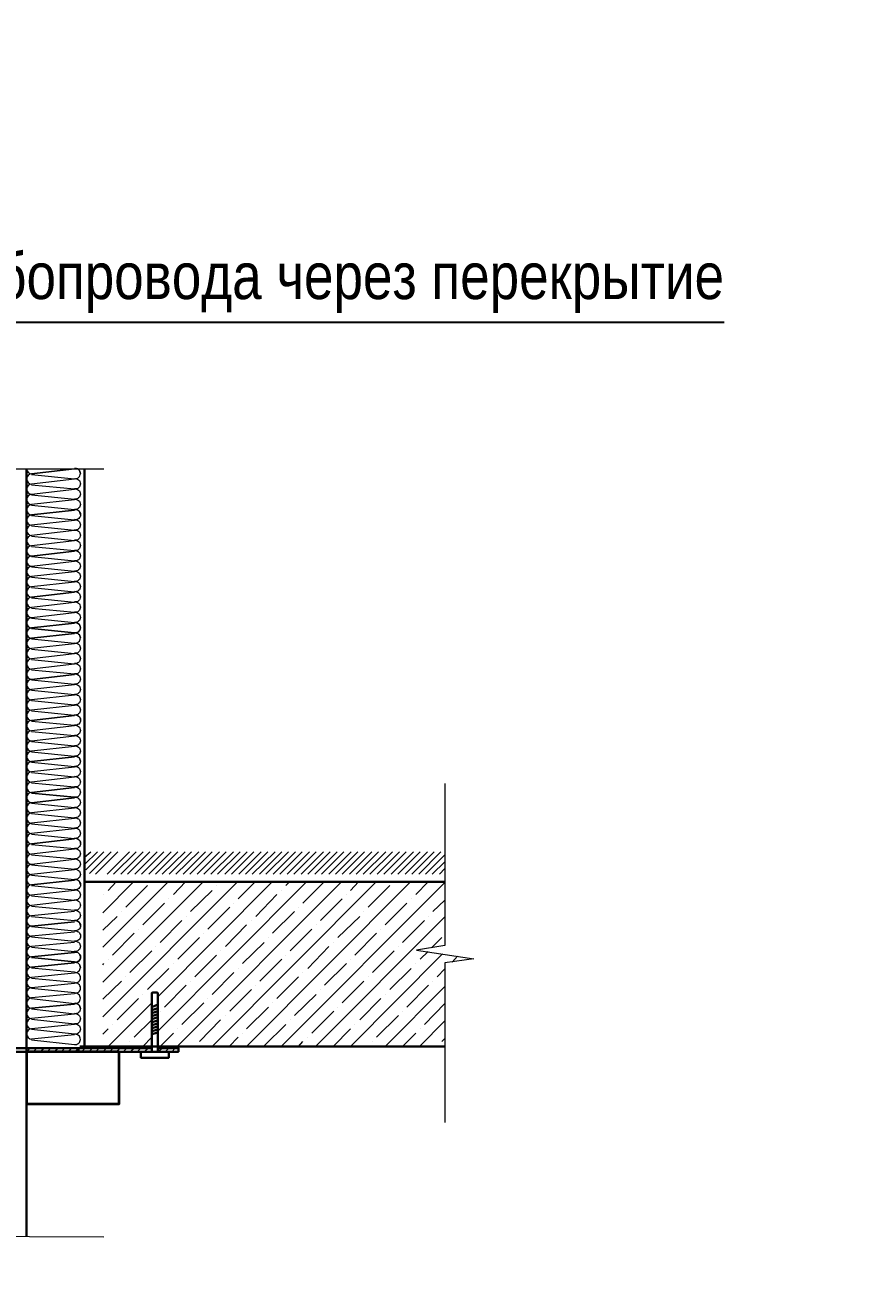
# Model space of a CAD drawing. Header units: millimetres. Extents: x -10178924 to 11692288, y -947381 to 58396.
# Drawn here: x -120861 to -113803, y -118231 to -107791 of the extents above; entities that cross this region are included whole.
import ezdxf
from ezdxf import colors
from ezdxf.entities.mleader import LeaderData, LeaderLine
from ezdxf.math import Vec2, Vec3

# ---------------------------------------------------------------- set-up
doc = ezdxf.new("R2010")
doc.units = ezdxf.units.MM
for name, color, linetype in [('_надписи канализация', 7, 'Continuous'), ('PDF __надписи_вода', 7, 'Continuous'), ('PDF _Железобетон', 7, 'Continuous'), ('PDF _Тонкая линия', 7, 'Continuous'), ('PDF _Штрих Железобетон', 7, 'Continuous'), ('PDF _Штрих Сталь', 7, 'Continuous')]:
    doc.layers.add(name, color=color, linetype=linetype)
for name, color, linetype, true_color in [('PDF _!К1', 7, 'Continuous', 0xb85c00), ('PDF _Сталь', 7, 'Continuous', 0x545454), ('PDF _Штрих Мин. Вата', 7, 'Continuous', 0xb09603)]:
    doc.layers.add(name, color=color, linetype=linetype, true_color=true_color)
doc.layers.add('PDF _Текст', color=7, linetype='Continuous', lineweight=5)
doc.styles.add('ISOCPEUR', font='isocpeui.ttf', dxfattribs={"width": 0.9})
doc.styles.add('PDF Arial Narrow', font='ARIALN.TTF')

# ---------------------------------------------------------------- blocks, each defined once
blk = doc.blocks.new('_None')

msp = doc.modelspace()

# ---------------------------------------------------------------- linework, layer by layer
at = {"layer": 'PDF _!К1', "lineweight": 35, "elevation": 2526.9}
msp.add_lwpolyline([(-120066.9, -116434.8), (-120845.4, -116434.8), (-120845.4, -116872.4), (-120066.9, -116872.4)], close=True, dxfattribs=at)
at = {"layer": 'PDF __надписи_вода', "lineweight": 25, "elevation": 2526.9}
msp.add_lwpolyline([(-126549.4, -110293.2), (-114973.4, -110293.2)], dxfattribs=at)
at = {"layer": 'PDF _Железобетон', "lineweight": 30, "elevation": 2526.9}
for points in [[(-120356.9, -115005), (-120356.9, -116389)], [(-120356.9, -115005), (-117324.3, -115005)], [(-120397.6, -116389), (-117324.3, -116389)]]:
    msp.add_lwpolyline(points, dxfattribs=at)
at = {"layer": 'PDF _Сталь', "lineweight": 30, "elevation": 2526.9}
for points in [[(-120845.4, -111529.6), (-120845.4, -117986.8)], [(-120356.9, -111529.6), (-120356.9, -116389)], [(-120356.9, -112878), (-120356.9, -112939.1)], [(-119792.1, -116434.8), (-119792.1, -115941.2), (-119787, -115936.1), (-119746.3, -115936.1), (-119741.2, -115941.2), (-119741.2, -116434.8)], [(-119792.1, -116058.3), (-119741.2, -116037.9)], [(-119792.1, -116083.7), (-119741.2, -116068.4)], [(-119792.1, -116109.2), (-119741.2, -116093.9)], [(-119792.1, -116134.6), (-119741.2, -116119.3)], [(-119792.1, -116160), (-119741.2, -116144.8)], [(-119792.1, -116185.5), (-119741.2, -116170.2)], [(-119792.1, -116210.9), (-119741.2, -116195.7)], [(-119792.1, -116236.4), (-119741.2, -116221.1)], [(-119792.1, -116261.8), (-119741.2, -116246.5)], [(-119792.1, -116287.2), (-119741.2, -116272)], [(-123196.2, -116404.3), (-120407.8, -116404.3), (-120407.8, -116434.8), (-123420.1, -116434.8), (-123420.1, -116404.3), (-123252.2, -116404.3)], [(-119792.1, -116404.3), (-120407.8, -116404.3), (-120407.8, -116434.8), (-119568.2, -116434.8), (-119568.2, -116404.3), (-119741.2, -116404.3)]]:
    msp.add_lwpolyline(points, dxfattribs=at)
msp.add_lwpolyline([(-119649.6, -116434.8), (-119649.6, -116485.7), (-119883.7, -116485.7), (-119883.7, -116434.8)], close=True, dxfattribs=at)
at = {"layer": 'PDF _Тонкая линия', "lineweight": 18, "elevation": 2526.9}
for points in [[(-122814.6, -111529.6), (-121598.5, -111529.6), (-121562.9, -111768.8), (-121491.6, -111285.4), (-121450.9, -111529.6), (-120194.1, -111529.6)], [(-117324.3, -114175.6), (-117324.3, -115539.3), (-117563.4, -115580), (-117080, -115651.2), (-117324.3, -115686.8), (-117324.3, -117030.1)], [(-122814.6, -117991.8), (-121598.5, -117986.8), (-121562.9, -118231), (-121491.6, -117747.6), (-121450.9, -117986.8), (-120194.1, -117991.8)]]:
    msp.add_lwpolyline(points, dxfattribs=at)
at = {"layer": 'PDF _Штрих Железобетон', "lineweight": 18, "elevation": 2526.9}
for points in [[(-120204.3, -115264.5), (-119944.8, -115005)], [(-120204.3, -115554.5), (-119654.7, -115005)], [(-120204.3, -115849.6), (-119359.6, -115005)], [(-120204.3, -116139.7), (-119069.6, -115005)], [(-120158.5, -115076.2), (-120092.3, -115005)], [(-120010.9, -115218.7), (-119827.7, -115035.5)], [(-119741.2, -115971.8), (-118779.5, -115005)], [(-119741.2, -116261.8), (-118489.5, -115005)], [(-119608.9, -115111.8), (-119507.2, -115005)], [(-119578.4, -116389), (-118194.4, -115005)], [(-119283.3, -116389), (-117904.3, -115005)], [(-119247.6, -115035.5), (-119247.6, -115035.5)], [(-119064.5, -115147.5), (-118922, -115005)], [(-118993.2, -116389), (-117614.3, -115005)], [(-118703.2, -116389), (-117324.3, -115010.1)], [(-118662.5, -115035.5), (-118632, -115005)], [(-118520, -115183.1), (-118341.9, -115005)], [(-118118, -115076.2), (-118051.9, -115005)], [(-117970.5, -115218.7), (-117787.3, -115035.5)], [(-117568.5, -115111.8), (-117466.7, -115005)], [(-120194.1, -115111.8), (-120194.1, -115111.8)], [(-119649.6, -115147.5), (-119649.6, -115147.5)], [(-119466.4, -115254.3), (-119283.3, -115076.2)], [(-118916.9, -115295), (-118738.8, -115111.8)], [(-118698.1, -115076.2), (-118698.1, -115076.2)], [(-118372.5, -115330.6), (-118189.3, -115147.5)], [(-118153.7, -115111.8), (-118153.7, -115111.8)], [(-117609.2, -115147.5), (-117609.2, -115147.5)], [(-120046.5, -115254.3), (-120046.5, -115254.3)], [(-119868.4, -115366.3), (-119685.2, -115183.1)], [(-119318.9, -115401.9), (-119135.7, -115218.7)], [(-119100.1, -115183.1), (-119100.1, -115183.1)], [(-118774.4, -115437.5), (-118591.3, -115254.3)], [(-118555.6, -115218.7), (-118555.6, -115218.7)], [(-118006.1, -115254.3), (-118006.1, -115254.3)], [(-117828, -115366.3), (-117644.8, -115183.1)], [(-117426, -115254.3), (-117324.3, -115157.6)], [(-120204.3, -115412), (-120082.1, -115295)], [(-119720.9, -115513.8), (-119537.7, -115330.6)], [(-119502.1, -115295), (-119502.1, -115295)], [(-118952.5, -115330.6), (-118952.5, -115330.6)], [(-118413.2, -116389), (-117324.3, -115300.1)], [(-118224.9, -115473.1), (-118041.7, -115295)], [(-117680.4, -115513.8), (-117497.3, -115330.6)], [(-117461.6, -115295), (-117461.6, -115295)], [(-120122.8, -115620.7), (-119939.7, -115437.5)], [(-119904, -115401.9), (-119904, -115401.9)], [(-119354.5, -115437.5), (-119354.5, -115437.5)], [(-119171.3, -115549.4), (-118993.2, -115366.3)], [(-118626.9, -115585.1), (-118443.7, -115401.9)], [(-118408.1, -115366.3), (-118408.1, -115366.3)], [(-118082.4, -115620.7), (-117899.2, -115437.5)], [(-117863.6, -115401.9), (-117863.6, -115401.9)], [(-119756.5, -115549.4), (-119756.5, -115549.4)], [(-119573.3, -115656.3), (-119390.1, -115473.1)], [(-119028.8, -115691.9), (-118845.7, -115513.8)], [(-118810.1, -115473.1), (-118810.1, -115473.1)], [(-118479.3, -115732.6), (-118301.2, -115549.4)], [(-118260.5, -115513.8), (-118260.5, -115513.8)], [(-117716.1, -115549.4), (-117716.1, -115549.4)], [(-117436.2, -115559.6), (-117349.7, -115473.1)], [(-120158.5, -115656.3), (-120158.5, -115656.3)], [(-119975.3, -115768.2), (-119792.1, -115585.1)], [(-119430.8, -115803.9), (-119247.6, -115620.7)], [(-119212, -115585.1), (-119212, -115585.1)], [(-118881.3, -115839.5), (-118698.1, -115656.3)], [(-118662.5, -115620.7), (-118662.5, -115620.7)], [(-118118, -116389), (-117344.6, -115610.5)], [(-118118, -115656.3), (-118118, -115656.3)], [(-117934.9, -115768.2), (-117751.7, -115585.1)], [(-117532.9, -115656.3), (-117466.7, -115590.1)], [(-117263.2, -115681.7), (-117217.4, -115630.8)], [(-117090.2, -115651.2), (-117090.2, -115651.2)], [(-120204.3, -115702.1), (-120194.1, -115691.9)], [(-119827.7, -115910.7), (-119649.6, -115732.6)], [(-119608.9, -115691.9), (-119608.9, -115691.9)], [(-119283.3, -115951.4), (-119100.1, -115768.2)], [(-119064.5, -115732.6), (-119064.5, -115732.6)], [(-118520, -115768.2), (-118520, -115768.2)], [(-118336.8, -115875.1), (-118153.7, -115691.9)], [(-117787.3, -115910.7), (-117609.2, -115732.6)], [(-117568.5, -115691.9), (-117568.5, -115691.9)], [(-117390.4, -115803.9), (-117324.3, -115737.7)], [(-120204.3, -115992.1), (-120046.5, -115839.5)], [(-120010.9, -115803.9), (-120010.9, -115803.9)], [(-119685.2, -116058.3), (-119502.1, -115875.1)], [(-119466.4, -115839.5), (-119466.4, -115839.5)], [(-118916.9, -115875.1), (-118916.9, -115875.1)], [(-118738.8, -115987), (-118555.6, -115803.9)], [(-118189.3, -116022.6), (-118006.1, -115839.5)], [(-117970.5, -115803.9), (-117970.5, -115803.9)], [(-117644.8, -116058.3), (-117461.6, -115875.1)], [(-117426, -115839.5), (-117426, -115839.5)], [(-120082.1, -116165.1), (-119904, -115987)], [(-119868.4, -115951.4), (-119868.4, -115951.4)], [(-119318.9, -115987), (-119318.9, -115987)], [(-119135.7, -116093.9), (-118952.5, -115910.7)], [(-118591.3, -116129.5), (-118408.1, -115951.4)], [(-118372.5, -115910.7), (-118372.5, -115910.7)], [(-118041.7, -116165.1), (-117863.6, -115987)], [(-117828, -116389), (-117324.3, -115885.3)], [(-117828, -115951.4), (-117828, -115951.4)], [(-120158.5, -116389), (-119792.1, -116022.6)], [(-119537.7, -116205.8), (-119354.5, -116022.6)], [(-118993.2, -116241.4), (-118810.1, -116058.3)], [(-118774.4, -116022.6), (-118774.4, -116022.6)], [(-118224.9, -116058.3), (-118224.9, -116058.3)], [(-117497.3, -116205.8), (-117324.3, -116027.7)], [(-119939.7, -116312.7), (-119792.1, -116165.1)], [(-119720.9, -116093.9), (-119720.9, -116093.9)], [(-119390.1, -116348.3), (-119212, -116165.1)], [(-119171.3, -116129.5), (-119171.3, -116129.5)], [(-118626.9, -116165.1), (-118626.9, -116165.1)], [(-118443.7, -116277.1), (-118260.5, -116093.9)], [(-117899.2, -116312.7), (-117716.1, -116129.5)], [(-117680.4, -116093.9), (-117680.4, -116093.9)], [(-117538, -116389), (-117324.3, -116175.3)], [(-120204.3, -116287.2), (-120158.5, -116241.4)], [(-120122.8, -116205.8), (-120122.8, -116205.8)], [(-119720.9, -116389), (-119608.9, -116277.1)], [(-119573.3, -116241.4), (-119573.3, -116241.4)], [(-119028.8, -116277.1), (-119028.8, -116277.1)], [(-118845.7, -116383.9), (-118662.5, -116205.8)], [(-118265.6, -116389), (-118118, -116241.4)], [(-118082.4, -116205.8), (-118082.4, -116205.8)], [(-117680.4, -116389), (-117568.5, -116277.1)], [(-117532.9, -116241.4), (-117532.9, -116241.4)], [(-120016, -116389), (-120010.9, -116383.9)], [(-119975.3, -116348.3), (-119975.3, -116348.3)], [(-119868.4, -116389), (-119792.1, -116312.7)], [(-119430.8, -116383.9), (-119430.8, -116383.9)], [(-119140.8, -116389), (-119064.5, -116312.7)], [(-118555.6, -116389), (-118520, -116348.3)], [(-118479.3, -116312.7), (-118479.3, -116312.7)], [(-117975.6, -116389), (-117970.5, -116383.9)], [(-117934.9, -116348.3), (-117934.9, -116348.3)], [(-117390.4, -116383.9), (-117390.4, -116383.9)], [(-117349.7, -116348.3), (-117324.3, -116322.9)]]:
    msp.add_lwpolyline(points, dxfattribs=at)
at = {"layer": 'PDF _Штрих Мин. Вата', "lineweight": 18, "elevation": 2526.9}
for points in [[(-120845.4, -111527.1, 0.4142061), (-120802.1, -111570.3, 0.9999873), (-120802.1, -111656.8, 0.9999873), (-120802.1, -111743.3, 0.9999873), (-120802.1, -111829.8, 0.9999873), (-120802.1, -111916.3, 0.9999873), (-120802.1, -112002.8, 0.9999873), (-120802.1, -112089.4, 0.9999873), (-120802.1, -112175.9, 0.9999873), (-120802.1, -112262.4, 0.9999873), (-120802.1, -112348.9, 0.9999873), (-120802.1, -112435.4, 0.9999873), (-120802.1, -112521.9, 0.9999873), (-120802.1, -112608.4, 0.9999873), (-120802.1, -112694.9, 0.9999873), (-120802.1, -112781.4, 0.9999873), (-120802.1, -112867.9, 0.9999873), (-120802.1, -112954.4, 0.9999873), (-120802.1, -113040.9, 0.9999873), (-120802.1, -113127.4, 0.9999873), (-120802.1, -113213.9, 0.9999873), (-120802.1, -113300.4, 0.9999873), (-120802.1, -113386.9, 0.9999873), (-120802.1, -113473.4, 0.9999873), (-120802.1, -113559.9, 0.9999873), (-120802.1, -113646.4, 0.9999873), (-120802.1, -113732.9, 0.9999873), (-120802.1, -113819.4, 0.9999873), (-120802.1, -113905.9, 0.9999873), (-120802.1, -113992.4, 0.9999873), (-120802.1, -114078.9, 0.9999873), (-120802.1, -114165.4, 0.9999873), (-120802.1, -114251.9, 0.9999873), (-120802.1, -114338.4, 0.9999873), (-120802.1, -114424.9, 0.9999873), (-120802.1, -114511.4, 0.9999873), (-120802.1, -114597.9, 0.9999873), (-120802.1, -114684.4, 0.9999873), (-120802.1, -114770.9, 0.9999873), (-120802.1, -114857.4, 0.9999873), (-120802.1, -114943.9, 0.9999873), (-120802.1, -115030.4, 0.9999873), (-120802.1, -115116.9, 0.9999873), (-120802.1, -115203.4, 0.9999873), (-120802.1, -115289.9, 0.9999873), (-120802.1, -115376.4, 0.9999873), (-120802.1, -115462.9, 0.9999873), (-120802.1, -115549.4, 0.9999873), (-120802.1, -115635.9, 0.9999873), (-120802.1, -115722.4, 0.9999873), (-120802.1, -115808.9, 0.9999873), (-120802.1, -115895.4, 0.9999873), (-120802.1, -115981.9, 0.9999873), (-120802.1, -116068.4, 0.9999873), (-120802.1, -116154.9, 0.9999873), (-120802.1, -116241.4, 0.9999873), (-120802.1, -116328)], [(-120804.7, -111575.4), (-120443.4, -111611, -0.4630581), (-120392.5, -111654.3, -0.463058), (-120442.8, -111697)], [(-120442.8, -111610.5, 0.463058), (-120392.5, -111567.8, 0.4630581), (-120442.8, -111525.1, -0.4630581), (-120392.5, -111567.8)], [(-120804.7, -111661.9), (-120443.4, -111697.5, -0.4630581), (-120392.5, -111740.8, -0.4630596), (-120442.1, -111782.7)], [(-120804.7, -111748.4), (-120443.4, -111784, -0.4630581), (-120392.5, -111827.3, -0.4630596), (-120442.1, -111869.2)], [(-120804.7, -111834.9), (-120443.4, -111870.6, -0.4630597), (-120391.8, -111913.1, -0.4630596), (-120442.1, -111955.7)], [(-120804.7, -111921.4), (-120443.4, -111957.1, -0.4630581), (-120392.5, -112000.3, -0.463058), (-120442.8, -112043)], [(-120804.7, -112007.9), (-120443.4, -112043.6, -0.4630581), (-120392.5, -112086.8, -0.463058), (-120442.8, -112129.5)], [(-120804.7, -112094.4), (-120443.4, -112130.1, -0.4630581), (-120392.5, -112173.3, -0.463058), (-120442.8, -112216, -0.4630581), (-120392.5, -112259.8)], [(-120804.7, -112180.9), (-120443.4, -112216.6, -0.4630581), (-120392.5, -112259.8, -0.463058), (-120442.8, -112302.5)], [(-120804.7, -112267.4), (-120443.4, -112303.1, -0.4630581), (-120392.5, -112346.3, -0.463058), (-120442.8, -112389)], [(-120804.7, -112353.9), (-120443.4, -112389.6, -0.4630581), (-120392.5, -112432.8, -0.4630596), (-120442.1, -112474.8)], [(-120804.7, -112440.4), (-120443.4, -112476.1, -0.4630581), (-120392.5, -112519.3, -0.463058), (-120442.8, -112562, -0.4630581), (-120392.5, -112605.8)], [(-120804.7, -112526.9), (-120443.4, -112562.6, -0.4630581), (-120392.5, -112605.8, -0.463058), (-120442.8, -112648.5)], [(-120804.7, -112613.5), (-120443.4, -112649.1, -0.4630581), (-120392.5, -112692.3, -0.463058), (-120442.8, -112735)], [(-120804.7, -112700), (-120443.4, -112735.6, -0.4630581), (-120392.5, -112778.8, -0.4630596), (-120442.1, -112820.8)], [(-120804.7, -112786.5), (-120443.4, -112822.1, -0.4630581), (-120392.5, -112865.3, -0.4630596), (-120442.1, -112907.3, 0.4630596), (-120391.8, -112864.6, 0.4630581), (-120442.8, -112822.7)], [(-120804.7, -112959.5), (-120443.4, -112995.1, -0.4630581), (-120392.5, -113038.3, -0.4630596), (-120442.1, -113080.3)], [(-120442.1, -112993.8, 0.4630596), (-120392.5, -112951.8, 0.4630581), (-120442.8, -112909.2, -0.4630581), (-120392.5, -112951.8)], [(-120804.7, -113046), (-120443.4, -113081.6, -0.4630581), (-120392.5, -113124.8, -0.4630596), (-120442.1, -113166.8)], [(-120804.7, -113132.5), (-120443.4, -113168.1, -0.4630581), (-120392.5, -113211.3, -0.463058), (-120442.8, -113254, -0.4630581), (-120392.5, -113297.8)], [(-120804.7, -113219), (-120443.4, -113254.6, -0.4630581), (-120392.5, -113297.8, -0.4630596), (-120442.1, -113339.8)], [(-120804.7, -113305.5), (-120443.4, -113341.1, -0.4630581), (-120392.5, -113384.3, -0.4630596), (-120442.1, -113426.3)], [(-120804.7, -113392), (-120443.4, -113427.6, -0.4630581), (-120392.5, -113470.8, -0.463058), (-120442.8, -113513.5)], [(-120804.7, -113478.5), (-120443.4, -113514.1, -0.4630581), (-120392.5, -113557.3, -0.463058), (-120442.8, -113600, -0.4630581), (-120392.5, -113643.8)], [(-120804.7, -113565), (-120443.4, -113600.6, -0.4630597), (-120391.8, -113643.2, -0.4630596), (-120442.1, -113685.9)], [(-120804.7, -113651.5), (-120443.4, -113687.1, -0.4630581), (-120392.5, -113730.3, -0.4630596), (-120442.1, -113772.4)], [(-120804.7, -113738), (-120443.4, -113773.6, -0.4630581), (-120392.5, -113816.8, -0.4630596), (-120442.1, -113858.9)], [(-120804.7, -113824.5), (-120443.4, -113860.1, -0.4630581), (-120392.5, -113903.3, -0.4630596), (-120442.1, -113945.4)], [(-120804.7, -113911), (-120443.4, -113946.6, -0.4630581), (-120392.5, -113989.9, -0.463058), (-120442.8, -114032.5)], [(-120804.7, -113997.5), (-120443.4, -114033.1, -0.4630581), (-120392.5, -114076.4, -0.463058), (-120442.8, -114119)], [(-120804.7, -114084), (-120443.4, -114119.6, -0.4630581), (-120392.5, -114162.9, -0.463058), (-120442.8, -114205.5, -0.4630581), (-120392.5, -114249.4, -0.463058), (-120442.8, -114292, -0.4630581), (-120392.5, -114335.9)], [(-120804.7, -114170.5), (-120443.4, -114206.1, -0.4630581), (-120392.5, -114249.4, -0.463058), (-120442.8, -114292, -0.4630581), (-120392.5, -114335.9, -0.463058), (-120442.8, -114378.5)], [(-120804.7, -114343.5), (-120443.4, -114379.1, -0.4630581), (-120392.5, -114422.4, -0.463058), (-120442.8, -114465)], [(-120804.7, -114430), (-120443.4, -114465.6, -0.4630581), (-120392.5, -114508.9, -0.463058), (-120442.8, -114551.5)], [(-120804.7, -114516.5), (-120443.4, -114552.1, -0.4630581), (-120392.5, -114595.4, -0.463058), (-120442.8, -114638, -0.4630581), (-120392.5, -114681.9)], [(-120804.7, -114603), (-120443.4, -114638.6, -0.4630597), (-120391.8, -114681.3, -0.463058), (-120442.8, -114724.5)], [(-120804.7, -114689.5), (-120443.4, -114725.1, -0.4630581), (-120392.5, -114768.4, -0.4630596), (-120442.1, -114810.4)], [(-120804.7, -114776), (-120443.4, -114811.6, -0.4630581), (-120392.5, -114854.9, -0.4630596), (-120442.1, -114896.9)], [(-120804.7, -114862.5), (-120443.4, -114898.1, -0.4630581), (-120392.5, -114941.4, -0.4630596), (-120442.1, -114983.4)], [(-120804.7, -114949), (-120443.4, -114984.6, -0.4630597), (-120391.8, -115027.3, -0.4630596), (-120442.1, -115069.9)], [(-120804.7, -115035.5), (-120443.4, -115071.1, -0.4630581), (-120392.5, -115114.4, -0.463058), (-120442.8, -115157)], [(-120804.7, -115122), (-120443.4, -115157.6, -0.4630581), (-120392.5, -115200.9, -0.463058), (-120442.8, -115243.6)], [(-120804.7, -115208.5), (-120443.4, -115244.1, -0.4630581), (-120392.5, -115287.4, -0.4630596), (-120442.1, -115329.5)], [(-120804.7, -115295), (-120443.4, -115330.6, -0.4630597), (-120391.8, -115373.3, -0.4630596), (-120442.1, -115416)], [(-120804.7, -115381.5), (-120443.4, -115417.1, -0.4630597), (-120391.8, -115459.8, -0.463058), (-120442.8, -115503.1)], [(-120804.7, -115468), (-120443.4, -115503.6, -0.4630581), (-120392.5, -115546.9, -0.4630596), (-120442.1, -115589)], [(-120391.8, -115637.9, -0.4630596), (-120442.1, -115680.6, 0.4630596), (-120391.8, -115637.9, 0.4630581), (-120442.8, -115595.8, -0.4630581), (-120391.8, -115637.9)], [(-120442.1, -115767.1, 0.4630596), (-120392.5, -115725, 0.4630581), (-120442.8, -115682.3, -0.4630581), (-120392.5, -115725)], [(-120442.1, -115853.6, 0.4630596), (-120391.8, -115810.9, 0.4630581), (-120442.8, -115768.8)], [(-120442.1, -115940.1, 0.4630596), (-120391.8, -115897.4, 0.4630581), (-120442.8, -115855.3)], [(-120804.7, -115987), (-120443.4, -116027.7, -0.4630581), (-120392.5, -116071, -0.463058), (-120442.8, -116113.7)], [(-120392.5, -116071, 0.4630581), (-120442.8, -116027.2, 0.463058), (-120392.5, -115984.5, 0.4630581), (-120442.8, -115941.8)], [(-120804.7, -116073.5), (-120443.4, -116114.2, -0.4630581), (-120392.5, -116157.5, -0.463058), (-120442.8, -116200.2)], [(-120804.7, -116160), (-120443.4, -116200.7, -0.4630581), (-120392.5, -116244, -0.4630596), (-120442.1, -116286.1)], [(-120804.7, -116333), (-120443.4, -116373.7, 0.463058), (-120392.5, -116330.5, 0.4630581), (-120443.4, -116287.2), (-120804.7, -116246.5)]]:
    msp.add_lwpolyline(points, format="xyb", dxfattribs=at)
for points in [[(-120804.7, -111570.3), (-120443.4, -111529.6)], [(-120804.7, -111916.3), (-120443.4, -111875.6)], [(-120804.7, -112262.4), (-120443.4, -112221.6)], [(-120804.7, -112608.4), (-120443.4, -112567.7)], [(-120804.7, -112867.9), (-120443.4, -112827.2)], [(-120443.4, -112908.6), (-120804.7, -112873)], [(-120804.7, -112954.4), (-120443.4, -112913.7)], [(-120804.7, -113300.4), (-120443.4, -113259.7)], [(-120804.7, -113646.4), (-120443.4, -113605.7)], [(-120804.7, -113992.4), (-120443.4, -113951.7)], [(-120804.7, -114251.9), (-120443.4, -114211.2)], [(-120443.4, -114292.6), (-120804.7, -114257)], [(-120804.7, -114338.4), (-120443.4, -114297.7)], [(-120804.7, -114684.4), (-120443.4, -114643.7)], [(-120804.7, -115030.4), (-120443.4, -114989.7)], [(-120804.7, -115376.4), (-120443.4, -115340.8)], [(-120804.7, -115635.9), (-120443.4, -115600.3)], [(-120443.4, -115676.6), (-120804.7, -115641)], [(-120804.7, -115722.4), (-120443.4, -115686.8)], [(-120804.7, -116068.4), (-120443.4, -116032.8)]]:
    msp.add_lwpolyline(points, close=True, dxfattribs=at)
for points in [[(-120397.6, -111570.3), (-120397.6, -111570.3)], [(-120443.4, -111616.1), (-120804.7, -111656.8)], [(-120443.4, -111702.6), (-120804.7, -111743.3)], [(-120397.6, -111656.8), (-120397.6, -111656.8)], [(-120443.4, -111789.1), (-120804.7, -111829.8)], [(-120397.6, -111743.3), (-120397.6, -111743.3)], [(-120397.6, -111829.8), (-120397.6, -111829.8)], [(-120397.6, -111916.3), (-120397.6, -111916.3)], [(-120443.4, -111962.1), (-120804.7, -112002.8)], [(-120397.6, -112002.8), (-120397.6, -112002.8)], [(-120443.4, -112048.6), (-120804.7, -112089.4)], [(-120397.6, -112089.4), (-120397.6, -112089.4)], [(-120443.4, -112135.1), (-120804.7, -112175.9)], [(-120397.6, -112175.9), (-120397.6, -112175.9)], [(-120443.4, -112308.1), (-120804.7, -112348.9)], [(-120397.6, -112262.4), (-120397.6, -112262.4)], [(-120443.4, -112394.7), (-120804.7, -112435.4)], [(-120397.6, -112348.9), (-120397.6, -112348.9)], [(-120397.6, -112435.4), (-120397.6, -112435.4)], [(-120443.4, -112481.2), (-120804.7, -112521.9)], [(-120397.6, -112521.9), (-120397.6, -112521.9)], [(-120397.6, -112608.4), (-120397.6, -112608.4)], [(-120443.4, -112654.2), (-120804.7, -112694.9)], [(-120443.4, -112740.7), (-120804.7, -112781.4)], [(-120397.6, -112694.9), (-120397.6, -112694.9)], [(-120397.6, -112781.4), (-120397.6, -112781.4)], [(-120397.6, -112954.4), (-120397.6, -112954.4)], [(-120443.4, -113000.2), (-120804.7, -113040.9)], [(-120397.6, -113040.9), (-120397.6, -113040.9)], [(-120443.4, -113086.7), (-120804.7, -113127.4)], [(-120397.6, -113127.4), (-120397.6, -113127.4)], [(-120443.4, -113173.2), (-120804.7, -113213.9)], [(-120397.6, -113213.9), (-120397.6, -113213.9)], [(-120443.4, -113346.2), (-120804.7, -113386.9)], [(-120397.6, -113300.4), (-120397.6, -113300.4)], [(-120443.4, -113432.7), (-120804.7, -113473.4)], [(-120397.6, -113386.9), (-120397.6, -113386.9)], [(-120397.6, -113473.4), (-120397.6, -113473.4)], [(-120443.4, -113519.2), (-120804.7, -113559.9)], [(-120397.6, -113559.9), (-120397.6, -113559.9)], [(-120397.6, -113646.4), (-120397.6, -113646.4)], [(-120443.4, -113692.2), (-120804.7, -113732.9)], [(-120443.4, -113778.7), (-120804.7, -113819.4)], [(-120397.6, -113732.9), (-120397.6, -113732.9)], [(-120443.4, -113865.2), (-120804.7, -113905.9)], [(-120397.6, -113819.4), (-120397.6, -113819.4)], [(-120397.6, -113905.9), (-120397.6, -113905.9)], [(-120397.6, -113992.4), (-120397.6, -113992.4)], [(-120443.4, -114038.2), (-120804.7, -114078.9)], [(-120397.6, -114078.9), (-120397.6, -114078.9)], [(-120443.4, -114124.7), (-120804.7, -114165.4)], [(-120397.6, -114165.4), (-120397.6, -114165.4)], [(-120397.6, -114251.9), (-120397.6, -114251.9)], [(-120397.6, -114251.9), (-120397.6, -114251.9)], [(-120443.4, -114384.2), (-120804.7, -114424.9)], [(-120397.6, -114338.4), (-120397.6, -114338.4)], [(-120443.4, -114470.7), (-120804.7, -114511.4)], [(-120397.6, -114424.9), (-120397.6, -114424.9)], [(-120397.6, -114511.4), (-120397.6, -114511.4)], [(-120443.4, -114557.2), (-120804.7, -114597.9)], [(-120397.6, -114597.9), (-120397.6, -114597.9)], [(-120443.4, -114730.2), (-120804.7, -114770.9)], [(-120397.6, -114684.4), (-120397.6, -114684.4)], [(-120443.4, -114816.7), (-120804.7, -114857.4)], [(-120397.6, -114770.9), (-120397.6, -114770.9)], [(-120443.4, -114903.2), (-120804.7, -114943.9)], [(-120397.6, -114857.4), (-120397.6, -114857.4)], [(-120397.6, -114943.9), (-120397.6, -114943.9)], [(-120397.6, -115030.4), (-120397.6, -115030.4)], [(-120443.4, -115076.2), (-120804.7, -115116.9)], [(-120397.6, -115116.9), (-120397.6, -115116.9)], [(-120443.4, -115162.7), (-120804.7, -115203.4)], [(-120443.4, -115254.3), (-120804.7, -115289.9)], [(-120397.6, -115203.4), (-120397.6, -115203.4)], [(-120397.6, -115289.9), (-120397.6, -115289.9)], [(-120443.4, -115427.3), (-120804.7, -115462.9)], [(-120397.6, -115376.4), (-120397.6, -115376.4)], [(-120397.6, -115462.9), (-120397.6, -115462.9)], [(-120443.4, -115513.8), (-120804.7, -115549.4)], [(-120804.7, -115554.5), (-120443.4, -115590.1)], [(-120397.6, -115549.4), (-120397.6, -115549.4)], [(-120397.6, -115641), (-120397.6, -115641)], [(-120397.6, -115641), (-120397.6, -115641)], [(-120804.7, -115727.5), (-120443.4, -115763.1)], [(-120443.4, -115773.3), (-120804.7, -115808.9)], [(-120397.6, -115727.5), (-120397.6, -115727.5)], [(-120804.7, -115814), (-120443.4, -115849.6)], [(-120443.4, -115859.8), (-120804.7, -115895.4)], [(-120397.6, -115814), (-120397.6, -115814)], [(-120804.7, -115900.5), (-120443.4, -115936.1)], [(-120443.4, -115946.3), (-120804.7, -115981.9)], [(-120397.6, -115900.5), (-120397.6, -115900.5)], [(-120397.6, -115987), (-120397.6, -115987)], [(-120397.6, -116073.5), (-120397.6, -116073.5)], [(-120443.4, -116119.3), (-120804.7, -116154.9)], [(-120397.6, -116160), (-120397.6, -116160)], [(-120443.4, -116205.8), (-120804.7, -116241.4)], [(-120443.4, -116292.3), (-120804.7, -116328)], [(-120397.6, -116246.5), (-120397.6, -116246.5)], [(-120397.6, -116333), (-120397.6, -116333)]]:
    msp.add_lwpolyline(points, dxfattribs=at)
at = {"layer": 'PDF _Штрих Мин. Вата', "lineweight": 18}
for centre in [(-120435.8, -111913.8, 2526.9), (-120435.8, -113989.9, 2526.9), (-120435.8, -115027.9, 2526.9), (-120435.8, -115373.9, 2526.9)]:
    msp.add_arc(centre, 43.3, 0.00017, 99.38768, dxfattribs=at)
at = {"layer": 'PDF _Штрих Сталь', "lineweight": 18, "elevation": 2526.9}
for points in [[(-120356.9, -114796.4), (-120306, -114750.6)], [(-120356.9, -114857.4), (-120250.1, -114750.6)], [(-120346.7, -114903.2), (-120194.1, -114750.6)], [(-120316.2, -114933.7), (-120133, -114750.6)], [(-120265.3, -114938.8), (-120077.1, -114750.6)], [(-120168.6, -114938.8), (-119980.4, -114750.6)], [(-120112.7, -114938.8), (-119924.4, -114750.6)], [(-120051.6, -114938.8), (-119863.3, -114750.6)], [(-119995.6, -114938.8), (-119807.4, -114750.6)], [(-119934.6, -114938.8), (-119746.3, -114750.6)], [(-119878.6, -114938.8), (-119690.3, -114750.6)], [(-119817.5, -114938.8), (-119629.3, -114750.6)], [(-119761.6, -114938.8), (-119573.3, -114750.6)], [(-119705.6, -114938.8), (-119512.2, -114750.6)], [(-119644.5, -114938.8), (-119456.3, -114750.6)], [(-119588.6, -114938.8), (-119395.2, -114750.6)], [(-119527.5, -114938.8), (-119339.2, -114750.6)], [(-119471.5, -114938.8), (-119283.3, -114750.6)], [(-119410.5, -114938.8), (-119222.2, -114750.6)], [(-119354.5, -114938.8), (-119166.2, -114750.6)], [(-119293.4, -114938.8), (-119105.2, -114750.6)], [(-119237.5, -114938.8), (-119049.2, -114750.6)], [(-119176.4, -114938.8), (-118988.1, -114750.6)], [(-119120.4, -114938.8), (-118932.2, -114750.6)], [(-119059.4, -114938.8), (-118871.1, -114750.6)], [(-119003.4, -114938.8), (-118815.1, -114750.6)], [(-118947.4, -114938.8), (-118754.1, -114750.6)], [(-118886.4, -114938.8), (-118698.1, -114750.6)], [(-118830.4, -114938.8), (-118642.1, -114750.6)], [(-118769.3, -114938.8), (-118581.1, -114750.6)], [(-118713.4, -114938.8), (-118525.1, -114750.6)], [(-118652.3, -114938.8), (-118464, -114750.6)], [(-118596.3, -114938.8), (-118408.1, -114750.6)], [(-118535.3, -114938.8), (-118347, -114750.6)], [(-118479.3, -114938.8), (-118291, -114750.6)], [(-118418.2, -114938.8), (-118230, -114750.6)], [(-118362.3, -114938.8), (-118174, -114750.6)], [(-118301.2, -114938.8), (-118112.9, -114750.6)], [(-118245.2, -114938.8), (-118057, -114750.6)], [(-118189.3, -114938.8), (-118001, -114750.6)], [(-118128.2, -114938.8), (-117939.9, -114750.6)], [(-118072.2, -114938.8), (-117884, -114750.6)], [(-118011.2, -114938.8), (-117822.9, -114750.6)], [(-117955.2, -114938.8), (-117766.9, -114750.6)], [(-117894.1, -114938.8), (-117705.9, -114750.6)], [(-117838.2, -114938.8), (-117649.9, -114750.6)], [(-117777.1, -114938.8), (-117588.8, -114750.6)], [(-117721.1, -114938.8), (-117532.9, -114750.6)], [(-117660.1, -114938.8), (-117471.8, -114750.6)], [(-117604.1, -114938.8), (-117415.8, -114750.6)], [(-117543, -114938.8), (-117359.9, -114750.6)], [(-117487.1, -114938.8), (-117324.3, -114776)], [(-117431.1, -114938.8), (-117324.3, -114837.1)], [(-117370, -114938.8), (-117324.3, -114893)], [(-120845.4, -116434.8), (-120814.9, -116404.3)], [(-120789.4, -116434.8), (-120758.9, -116404.3)], [(-120733.4, -116434.8), (-120697.8, -116404.3)], [(-120672.4, -116434.8), (-120641.9, -116404.3)], [(-120616.4, -116434.8), (-120580.8, -116404.3)], [(-120555.4, -116434.8), (-120524.8, -116404.3)], [(-120499.4, -116434.8), (-120463.8, -116404.3)], [(-120438.3, -116434.8), (-120407.8, -116404.3)], [(-120382.4, -116434.8), (-120351.8, -116404.3)], [(-120321.3, -116434.8), (-120290.8, -116404.3)], [(-120265.3, -116434.8), (-120234.8, -116404.3)], [(-120204.3, -116434.8), (-120173.7, -116404.3)], [(-120148.3, -116434.8), (-120117.8, -116404.3)], [(-120092.3, -116434.8), (-120056.7, -116404.3)], [(-120031.3, -116434.8), (-120000.7, -116404.3)], [(-119975.3, -116434.8), (-119939.7, -116404.3)], [(-119914.2, -116434.8), (-119883.7, -116404.3)], [(-119858.3, -116434.8), (-119822.6, -116404.3)], [(-119741.2, -116434.8), (-119705.6, -116404.3)], [(-119680.2, -116434.8), (-119649.6, -116404.3)], [(-119624.2, -116434.8), (-119593.7, -116404.3)], [(-119797.2, -116434.8), (-119792.1, -116429.7)]]:
    msp.add_lwpolyline(points, dxfattribs=at)

# ---------------------------------------------------------------- texts
at = {"layer": 'PDF _Текст', "insert": (-126549, -109963.4, 2526.9), "char_height": 389.496, "attachment_point": 4, "style": 'PDF Arial Narrow'}
msp.add_mtext('Типовой узел прохода трубопровода через перекрытие', dxfattribs=at)

# ---------------------------------------------------------------- leaders
at = {"layer": '_надписи канализация', "lineweight": -2}
ml = msp.add_multileader_mtext('Standard', dxfattribs=at)
ml.set_content('\\A1;Гаситель напора', color=256, style='ISOCPEUR')
ml.set_leader_properties(lineweight=13)
ml.set_arrow_properties(name='NONE')
ml.build(insert=Vec2(0, 0))
ml.multileader.update_dxf_attribs({"text_left_attachment_type": 6, "text_right_attachment_type": 6, "dogleg_length": 100, "arrow_head_size": 300, "scale": 100})
ctx = ml.context
ctx.base_point, ctx.scale, ctx.char_height, ctx.arrow_head_size, ctx.landing_gap_size, ctx.plane_origin = Vec3(-166273.5, -108116.1), 100, 250, 300, 0.09, Vec3(-169364.7, -107461.7)
ctx.left_attachment, ctx.right_attachment, ctx.text_align_type = 6, 6, 1
notes = []
notes.append((ctx, [(1, (1, 1, 0), (-163689.6, -108116.1), (-1, 0), 100, [(1, [(-162375.6, -109083)], 0, [])])]))
ctx.mtext.insert, ctx.mtext.width, ctx.mtext.alignment, ctx.mtext.flow_direction = Vec3(-165114.7, -107791.1), 5926.326, 2, 5
ml = msp.add_multileader_mtext('Standard', dxfattribs=at)
ml.set_content('\\A1;Система К1', color=256, style='ISOCPEUR')
ml.set_leader_properties(lineweight=13)
ml.set_arrow_properties(name='NONE')
ml.build(insert=Vec2(0, 0))
ml.multileader.update_dxf_attribs({"text_left_attachment_type": 6, "text_right_attachment_type": 6, "dogleg_length": 100, "arrow_head_size": 300, "scale": 100})
ctx = ml.context
ctx.base_point, ctx.scale, ctx.char_height, ctx.arrow_head_size, ctx.landing_gap_size, ctx.plane_origin = Vec3(-165082.5, -109077.4), 100, 250, 300, 0.09, Vec3(-169617, -107614.8)
ctx.left_attachment, ctx.right_attachment, ctx.text_align_type = 6, 6, 1
notes.append((ctx, [(1, (1, 1, 0), (-163298.6, -109077.4), (-1, 0), 100, [(1, [(-162627.9, -109236.2)], 0, [])])]))
ctx.mtext.insert, ctx.mtext.width, ctx.mtext.alignment, ctx.mtext.flow_direction = Vec3(-164240.6, -108777.4), 5926.326, 2, 5
ml = msp.add_multileader_mtext('Standard', dxfattribs=at)
ml.set_content('\\A1;Приямок{\\Fisocp3|c204; }800{\\fArial|b0|i0|c204|p34;х}800х800(h)\\P{\\fArial|b0|i0|c204|p34;с\\Fisocp3|c204; }насосом дренажным {\\A0;\\H0.91667x;ГНОМ 10-10Г\\A1;\\H1.09091x; \\PN=1,1 кВт \\P (1 раб)\\Fisocp3|c204; \\fISOCPEUR|b0|i0|c204|p34;(закрыть рифленым железом)}', color=256, style='ISOCPEUR')
ml.set_leader_properties(lineweight=13)
ml.set_arrow_properties(name='NONE')
ml.build(insert=Vec2(0, 0))
ml.multileader.update_dxf_attribs({"text_left_attachment_type": 6, "text_right_attachment_type": 6, "dogleg_length": 100, "arrow_head_size": 300, "scale": 100})
ctx = ml.context
ctx.base_point, ctx.scale, ctx.char_height, ctx.arrow_head_size, ctx.landing_gap_size, ctx.plane_origin = Vec3(-159270.9, -110324.2), 100, 250, 300, 0.09, Vec3(-168114.1, -110205.8)
ctx.left_attachment, ctx.right_attachment, ctx.text_align_type = 6, 6, 1
notes.append((ctx, [(0, (1, 1, 0), (-159370.9, -110324.2), (1, 0), 100, [(1, [(-160885.6, -112226.9)], 0, [])])]))
ctx.mtext.insert, ctx.mtext.width, ctx.mtext.alignment, ctx.mtext.flow_direction = Vec3(-156593.4, -109999.2), 5926.326, 2, 5
for ctx, leaders in notes:
    for number, flags, end, landing, length, lines in leaders:
        leader = LeaderData()
        leader.index, (leader.has_last_leader_line, leader.has_dogleg_vector, leader.attachment_direction) = number, flags
        leader.last_leader_point, leader.dogleg_vector, leader.dogleg_length = Vec3(end), Vec3(landing), length
        for number, points, colour, breaks in lines:
            line = LeaderLine()
            line.index, line.vertices, line.color, line.breaks = number, Vec3.list(points), colors.encode_raw_color(colour), breaks
            leader.lines.append(line)
        ctx.leaders.append(leader)

doc.saveas('drawing.dxf')
